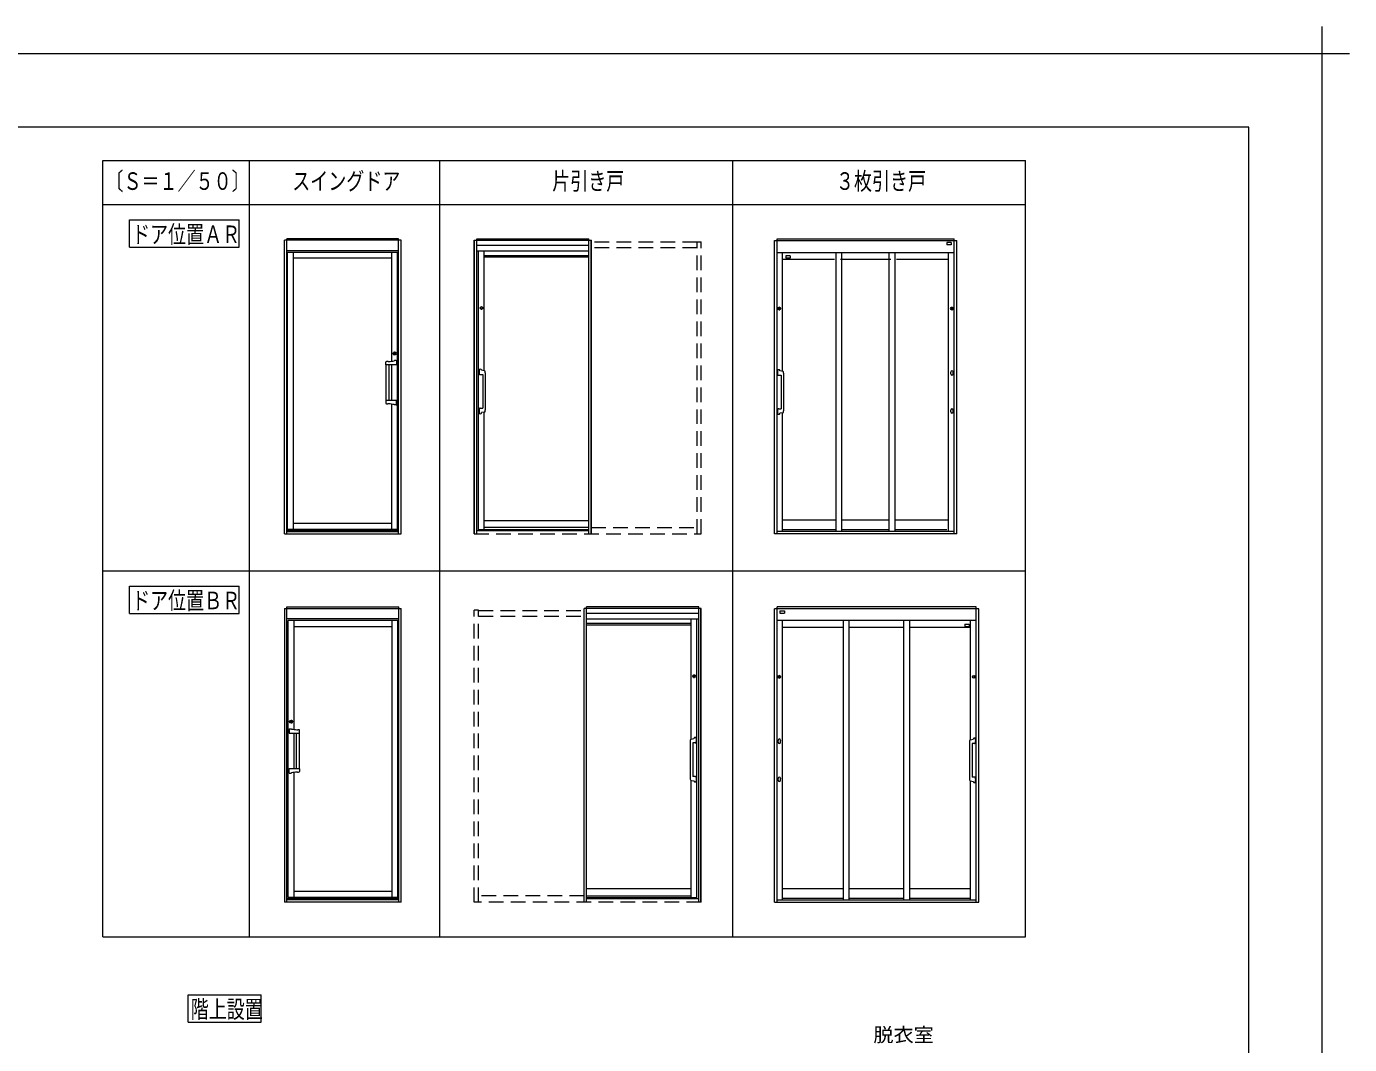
# Model space of a CAD drawing. Units: millimetres on the paper. Extents: x -305 to 305, y -152 to 152.
# Drawn here: x -57.9 to 122.7, y 13.2 to 152.3 of the extents above; entities that cross this region are included whole.
import ezdxf
from ezdxf.enums import TextEntityAlignment as Align

# ---------------------------------------------------------------- set-up
doc = ezdxf.new("R2010")
doc.units = ezdxf.units.MM
doc.linetypes.add('DASHED2', pattern=[3, 2, -1])
for name, color, linetype, lineweight in [('0-1_VIEW0001', 7, 'Continuous', 9), ('0-2_VIEW0002', 7, 'Continuous', 9), ('0-3_1図面枠', 7, 'Continuous', 9), ('0-4_図面枠', 3, 'Continuous', 9), ('0-5_DEFPOINTS', 7, 'Continuous', 9)]:
    doc.layers.add(name, color=color, linetype=linetype, lineweight=lineweight)
doc.styles.add('ＭＳ ゴシック', font='')
doc.styles.get('ＭＳ ゴシック').set_extended_font_data('MS Gothic')

# ---------------------------------------------------------------- blocks, each defined once
blk = doc.blocks.new('グループ-6')
at = {"layer": '0-3_1図面枠'}
for p, q in [((4200, 2895), (4200, 3045)), ((4275, 2970), (4125, 2970))]:
    blk.add_line(p, q, dxfattribs=at)

msp = doc.modelspace()

# ---------------------------------------------------------------- linework, layer by layer
at = {"layer": '0-1_VIEW0001'}
for p, q in [((-35.863, 16.287), (-35.863, 20.037)), ((-35.863, 20.037), (-25.863, 20.037)), ((-25.863, 16.287), (-25.863, 20.037)), ((-35.863, 16.287), (-25.863, 16.287))]:
    msp.add_line(p, q, dxfattribs=at)
at = {"layer": '0-2_VIEW0002'}
for p, q in [((-47.498, 133.928), (78.502, 133.928)), ((-47.498, 27.928), (-47.498, 133.928)), ((-27.498, 27.928), (-27.498, 133.928)), ((-1.498, 27.928), (-1.498, 133.928)), ((38.502, 27.928), (38.502, 133.928)), ((78.502, 27.928), (78.502, 133.928)), ((-47.498, 127.928), (78.502, 127.928)), ((-43.873, 122.094), (-43.873, 125.844)), ((-43.873, 125.844), (-28.873, 125.844)), ((-28.873, 122.094), (-28.873, 125.844)), ((-22.699, 82.973), (-22.699, 123.076)), ((-6.779, 123.073), (-22.699, 123.073)), ((-7.109, 123.273), (-22.369, 123.273)), ((-22.369, 82.973), (-22.369, 123.273)), ((-7.109, 82.973), (-7.109, 123.273)), ((-6.779, 82.973), (-6.779, 123.076)), ((3.222, 123.072), (19.202, 123.072)), ((3.222, 82.972), (3.222, 123.072)), ((3.252, 82.972), (3.252, 123.072)), ((3.552, 123.272), (18.872, 123.272)), ((3.552, 82.972), (3.552, 123.272)), ((18.872, 82.972), (18.872, 123.272)), ((19.172, 82.972), (19.172, 123.072)), ((19.202, 82.972), (19.202, 123.072)), ((44.191, 123.032), (69.112, 123.032)), ((44.191, 82.972), (44.191, 123.032)), ((44.561, 123.272), (68.742, 123.272)), ((44.561, 82.972), (44.561, 123.272)), ((68.742, 82.972), (68.742, 123.272)), ((69.112, 82.972), (69.112, 123.032)), ((-43.873, 122.094), (-28.873, 122.094)), ((-22.369, 121.673), (-7.109, 121.673)), ((-22.269, 83.613), (-22.269, 121.413)), ((-22.269, 121.413), (-7.269, 121.413)), ((-21.469, 83.613), (-21.469, 121.413)), ((-8.069, 121.413), (-8.069, 106.547)), ((-7.269, 83.613), (-7.269, 121.413)), ((3.552, 122.402), (18.872, 122.402)), ((3.552, 121.602), (18.872, 121.602)), ((3.812, 83.434), (3.812, 121.602)), ((4.572, 105.239), (4.572, 121.602)), ((18.852, 83.576), (18.852, 121.602)), ((44.561, 121.402), (68.742, 121.402)), ((45.321, 105.155), (45.321, 121.402)), ((52.611, 83.298), (52.611, 121.402)), ((53.411, 83.298), (53.411, 121.402)), ((59.892, 83.298), (59.892, 121.402)), ((60.692, 83.298), (60.692, 121.402)), ((67.742, 122.732), (67.742, 122.412)), ((68.342, 122.732), (67.742, 122.732)), ((68.342, 122.412), (67.742, 122.412)), ((67.981, 83.298), (67.981, 121.402)), ((68.342, 122.732), (68.342, 122.412)), ((-8.069, 120.613), (-21.469, 120.613)), ((4.572, 120.992), (18.852, 120.992)), ((4.572, 120.796), (18.852, 120.796)), ((45.321, 120.476), (52.421, 120.476)), ((45.741, 120.911), (45.741, 120.591)), ((46.341, 120.911), (45.741, 120.911)), ((46.341, 120.591), (45.741, 120.591)), ((46.341, 120.911), (46.341, 120.591)), ((53.221, 120.476), (60.081, 120.476)), ((60.881, 120.476), (67.981, 120.476)), ((44.781, 113.832), (44.781, 113.632)), ((44.941, 113.632), (44.941, 113.832)), ((68.362, 113.632), (68.362, 113.832)), ((68.522, 113.832), (68.522, 113.632)), ((-7.735, 107.782), (-7.735, 107.443)), ((-7.699, 106.628), (-7.734, 106.606)), ((-7.439, 106.628), (-7.699, 106.628)), ((-7.602, 107.782), (-7.602, 107.443)), ((-8.839, 106.401), (-8.839, 106.44)), ((-8.839, 106.034), (-8.839, 106.401)), ((-8.819, 106.028), (-8.825, 106.028)), ((-8.819, 101.198), (-8.819, 106.028)), ((-8.547, 106.495), (-8.609, 106.495)), ((-8.408, 106.028), (-8.459, 106.028)), ((-7.405, 106.028), (-8.408, 106.028)), ((-8.399, 101.198), (-8.399, 106.028)), ((-8.069, 106.028), (-8.069, 101.198)), ((-8.069, 106.028), (-8.069, 101.198)), ((4.581, 105.237), (4.195, 105.307)), ((4.707, 104.979), (4.707, 99.854)), ((45.331, 105.153), (44.945, 105.223)), ((45.457, 104.895), (45.457, 99.77)), ((68.272, 105.075), (68.272, 105.05)), ((68.272, 104.815), (68.272, 105.05)), ((68.282, 105.051), (68.282, 105.05)), ((68.612, 105.075), (68.612, 105.05)), ((68.612, 104.815), (68.612, 105.05)), ((4.037, 104.716), (4.367, 104.716)), ((4.367, 104.716), (4.367, 100.116)), ((44.787, 104.632), (45.117, 104.632)), ((45.117, 104.632), (45.117, 100.032)), ((-8.839, 101.192), (-8.839, 100.824)), ((-8.819, 101.198), (-8.825, 101.198)), ((-8.408, 101.198), (-8.459, 101.198)), ((-7.405, 101.198), (-8.408, 101.198)), ((-8.839, 100.824), (-8.839, 100.785)), ((-8.547, 100.73), (-8.609, 100.73)), ((-8.069, 100.678), (-8.069, 83.613)), ((-7.734, 100.619), (-7.699, 100.598)), ((-7.439, 100.598), (-7.699, 100.598)), ((4.037, 100.116), (4.367, 100.116)), ((4.581, 99.596), (4.195, 99.525)), ((4.572, 83.576), (4.572, 99.594)), ((44.787, 100.032), (45.117, 100.032)), ((45.331, 99.512), (44.945, 99.442)), ((45.321, 83.298), (45.321, 99.51)), ((68.272, 99.875), (68.272, 99.85)), ((68.272, 99.615), (68.272, 99.85)), ((68.282, 99.851), (68.282, 99.85)), ((68.612, 99.875), (68.612, 99.85)), ((68.612, 99.615), (68.612, 99.85)), ((-22.369, 83.417), (-7.109, 83.417)), ((-22.369, 83.287), (-7.109, 83.287)), ((-22.269, 83.613), (-7.269, 83.613)), ((-21.469, 84.413), (-8.069, 84.413)), ((3.552, 83.434), (18.872, 83.434)), ((3.812, 83.576), (18.872, 83.576)), ((4.572, 84.776), (18.852, 84.776)), ((18.852, 83.816), (4.572, 83.816)), ((68.742, 83.298), (44.561, 83.298)), ((52.611, 84.824), (45.321, 84.824)), ((52.611, 83.502), (45.321, 83.502)), ((59.892, 84.824), (53.411, 84.824)), ((59.892, 83.502), (53.411, 83.502)), ((67.981, 84.824), (60.692, 84.824)), ((67.741, 83.502), (60.692, 83.502)), ((-22.699, 82.973), (-7.109, 82.973)), ((-7.109, 82.973), (-6.779, 82.973)), ((69.112, 82.972), (44.191, 82.972)), ((-47.498, 77.928), (78.502, 77.928)), ((-43.873, 72.094), (-43.873, 75.844)), ((-43.873, 75.844), (-28.873, 75.844)), ((-28.873, 72.094), (-28.873, 75.844)), ((-22.698, 72.789), (-22.698, 32.686)), ((-22.698, 72.786), (-6.778, 72.786)), ((-22.368, 72.986), (-7.108, 72.986)), ((-22.368, 32.686), (-22.368, 72.986)), ((-7.108, 32.686), (-7.108, 72.986)), ((-6.778, 32.686), (-6.778, 72.789)), ((34.192, 72.786), (18.212, 72.786)), ((18.212, 32.686), (18.212, 72.786)), ((18.242, 32.686), (18.242, 72.786)), ((33.862, 72.986), (18.542, 72.986)), ((18.542, 32.686), (18.542, 72.986)), ((33.862, 32.686), (33.862, 72.986)), ((34.162, 32.686), (34.162, 72.786)), ((34.192, 32.686), (34.192, 72.786)), ((44.192, 32.686), (44.192, 72.746)), ((72.112, 72.746), (44.192, 72.746)), ((44.562, 32.686), (44.562, 72.986)), ((71.742, 72.986), (44.562, 72.986)), ((44.962, 72.446), (45.562, 72.446)), ((45.562, 72.446), (45.562, 72.126)), ((71.742, 32.686), (71.742, 72.986)), ((-43.873, 72.094), (-28.873, 72.094)), ((-7.108, 71.386), (-22.368, 71.386)), ((-7.208, 71.126), (-22.208, 71.126)), ((-22.208, 33.326), (-22.208, 71.126)), ((-21.408, 71.126), (-21.408, 56.261)), ((-8.008, 33.326), (-8.008, 71.126)), ((-7.208, 33.326), (-7.208, 71.126)), ((33.862, 72.116), (18.542, 72.116)), ((33.862, 71.316), (18.542, 71.316)), ((18.562, 33.29), (18.562, 71.316)), ((32.842, 70.706), (18.562, 70.706)), ((32.842, 70.51), (18.562, 70.51)), ((32.842, 54.952), (32.842, 71.316)), ((33.602, 33.148), (33.602, 71.316)), ((71.742, 71.116), (44.562, 71.116)), ((45.322, 33.012), (45.322, 71.116)), ((53.611, 33.012), (53.611, 71.116)), ((54.411, 33.012), (54.411, 71.116)), ((61.892, 33.012), (61.892, 71.116)), ((62.692, 33.012), (62.692, 71.116)), ((70.202, 70.625), (70.802, 70.625)), ((70.802, 70.625), (70.802, 70.305)), ((70.982, 54.868), (70.982, 71.116)), ((-21.408, 70.326), (-8.008, 70.326)), ((53.611, 70.19), (45.322, 70.19)), ((61.892, 70.19), (54.411, 70.19)), ((70.982, 70.19), (62.692, 70.19)), ((44.782, 63.546), (44.782, 63.346)), ((44.942, 63.346), (44.942, 63.546)), ((71.362, 63.346), (71.362, 63.546)), ((71.522, 63.546), (71.522, 63.346)), ((-22.038, 56.341), (-21.778, 56.341)), ((-21.875, 57.496), (-21.875, 57.156)), ((-21.778, 56.341), (-21.743, 56.319)), ((-21.742, 57.496), (-21.742, 57.156)), ((-20.93, 56.208), (-20.868, 56.208)), ((-20.638, 56.114), (-20.638, 56.154)), ((-20.638, 55.747), (-20.638, 56.114)), ((-22.072, 55.741), (-21.069, 55.741)), ((-21.408, 55.741), (-21.408, 50.911)), ((-21.408, 55.741), (-21.408, 50.911)), ((-21.078, 50.911), (-21.078, 55.741)), ((-21.069, 55.741), (-21.018, 55.741)), ((-20.658, 50.911), (-20.658, 55.741)), ((-20.658, 55.741), (-20.652, 55.741)), ((32.706, 54.692), (32.706, 49.567)), ((32.832, 54.95), (33.218, 55.021)), ((33.046, 54.43), (33.046, 49.83)), ((33.376, 54.43), (33.046, 54.43)), ((44.692, 54.788), (44.692, 54.763)), ((44.692, 54.528), (44.692, 54.763)), ((45.022, 54.764), (45.022, 54.763)), ((45.032, 54.788), (45.032, 54.763)), ((45.032, 54.528), (45.032, 54.763)), ((70.846, 54.608), (70.846, 49.483)), ((70.972, 54.866), (71.358, 54.937)), ((71.186, 54.346), (71.186, 49.746)), ((71.516, 54.346), (71.186, 54.346)), ((-22.072, 50.911), (-21.069, 50.911)), ((-21.069, 50.911), (-21.018, 50.911)), ((-20.658, 50.911), (-20.652, 50.911)), ((-20.638, 50.905), (-20.638, 50.537)), ((-22.038, 50.311), (-21.778, 50.311)), ((-21.743, 50.333), (-21.778, 50.311)), ((-21.408, 50.391), (-21.408, 33.326)), ((-20.93, 50.443), (-20.868, 50.443)), ((-20.638, 50.537), (-20.638, 50.498)), ((32.832, 49.309), (33.218, 49.239)), ((32.842, 33.29), (32.842, 49.307)), ((33.376, 49.83), (33.046, 49.83)), ((44.692, 49.588), (44.692, 49.563)), ((44.692, 49.328), (44.692, 49.563)), ((45.022, 49.564), (45.022, 49.563)), ((45.032, 49.588), (45.032, 49.563)), ((45.032, 49.328), (45.032, 49.563)), ((70.972, 49.225), (71.358, 49.155)), ((70.982, 33.012), (70.982, 49.224)), ((71.516, 49.746), (71.186, 49.746)), ((32.842, 34.49), (18.562, 34.49)), ((45.322, 34.538), (53.611, 34.538)), ((54.411, 34.538), (61.892, 34.538)), ((62.692, 34.538), (70.982, 34.538)), ((-22.368, 32.686), (-22.698, 32.686)), ((-7.108, 33.13), (-22.368, 33.13)), ((-7.108, 33.001), (-22.368, 33.001)), ((-6.778, 32.686), (-22.368, 32.686)), ((-7.208, 33.326), (-22.208, 33.326)), ((-8.008, 34.126), (-21.408, 34.126)), ((33.602, 33.29), (18.542, 33.29)), ((33.862, 33.148), (18.542, 33.148)), ((18.562, 33.53), (32.842, 33.53)), ((44.562, 33.012), (71.742, 33.012)), ((45.322, 33.216), (53.611, 33.216)), ((54.411, 33.216), (61.892, 33.216)), ((62.692, 33.216), (70.982, 33.216)), ((-47.498, 27.928), (78.502, 27.928))]:
    msp.add_line(p, q, dxfattribs=at)
at = {"layer": '0-2_VIEW0002', "linetype": 'DASHED2'}
for p, q in [((33.632, 122.792), (19.202, 122.792)), ((33.632, 122.012), (19.202, 122.012)), ((33.632, 122.832), (34.192, 122.832)), ((33.632, 82.972), (33.632, 122.832)), ((34.192, 82.972), (34.192, 122.832)), ((19.202, 83.832), (33.632, 83.832)), ((3.222, 82.972), (34.192, 82.972)), ((3.782, 72.546), (3.222, 72.546)), ((3.222, 32.686), (3.222, 72.546)), ((3.782, 32.686), (3.782, 72.546)), ((3.782, 72.506), (18.212, 72.506)), ((3.782, 71.726), (18.212, 71.726)), ((34.192, 32.686), (3.222, 32.686)), ((18.212, 33.546), (3.782, 33.546))]:
    msp.add_line(p, q, dxfattribs=at)
at = {"layer": '0-2_VIEW0002', "color": 5}
for p, q in [((4.112, 113.712), (4.112, 113.912)), ((4.272, 113.912), (4.272, 113.712)), ((33.142, 63.626), (33.142, 63.426)), ((33.302, 63.426), (33.302, 63.626))]:
    msp.add_line(p, q, dxfattribs=at)
at = {"layer": '0-2_VIEW0002'}
for points in [[(-7.724, 106.607), (-7.726, 106.606), (-7.73, 106.605)], [(-7.399, 106.587), (-7.41, 106.616), (-7.439, 106.628)], [(-8.459, 106.028), (-8.759, 106.028), (-8.833, 106.028)], [(-7.399, 106.587), (-7.399, 106.555), (-7.399, 106.034)], [(-8.459, 101.198), (-8.759, 101.198), (-8.833, 101.198)], [(-7.399, 100.638), (-7.399, 100.67), (-7.399, 101.192)], [(-7.724, 100.618), (-7.726, 100.619), (-7.73, 100.62)], [(-7.439, 100.598), (-7.41, 100.609), (-7.399, 100.638)], [(44.192, 32.686), (72.112, 32.686), (72.112, 72.746)], [(44.962, 72.446), (44.962, 72.126), (45.562, 72.126)], [(70.202, 70.625), (70.202, 70.305), (70.802, 70.305)], [(-22.078, 56.3), (-22.067, 56.329), (-22.038, 56.341)], [(-22.078, 56.3), (-22.078, 56.268), (-22.078, 55.747)], [(-21.753, 56.32), (-21.751, 56.319), (-21.747, 56.318)], [(-21.018, 55.741), (-20.718, 55.741), (-20.644, 55.741)], [(-22.078, 50.351), (-22.078, 50.383), (-22.078, 50.905)], [(-21.018, 50.911), (-20.718, 50.911), (-20.644, 50.911)], [(-22.038, 50.311), (-22.067, 50.323), (-22.078, 50.351)], [(-21.753, 50.332), (-21.751, 50.332), (-21.747, 50.334)]]:
    msp.add_lwpolyline(points, dxfattribs=at)
at = {"layer": '0-2_VIEW0002', "color": 5}
for centre in [(4.192, 113.812), (33.222, 63.526)]:
    msp.add_circle(centre, 0.18, dxfattribs=at)
at = {"layer": '0-2_VIEW0002'}
for centre, radius in [((44.861, 113.732), 0.18), ((68.442, 113.732), 0.18), ((-7.669, 107.613), 0.2), ((44.862, 63.446), 0.18), ((71.442, 63.446), 0.18), ((-21.808, 57.326), 0.2)]:
    msp.add_circle(centre, radius, dxfattribs=at)
at = {"layer": '0-2_VIEW0002', "color": 5}
for centre, start, end in [((4.192, 113.912), 0, 180), ((4.192, 113.712), 180, 0), ((33.222, 63.626), 0, 180), ((33.222, 63.426), 180, 0)]:
    msp.add_arc(centre, 0.08, start, end, dxfattribs=at)
at = {"layer": '0-2_VIEW0002'}
for centre, radius, start, end in [((44.861, 113.832), 0.08, 0, 180), ((68.442, 113.832), 0.08, 0, 180), ((44.861, 113.632), 0.08, 180, 0), ((68.442, 113.632), 0.08, 180, 0), ((-9.126, 113.837), 7.366, 275.12992, 280.92519), ((-7.707, 107.677), 0.125, 96.09293, 115.12696), ((-7.707, 107.548), 0.125, 244.87304, 263.90707), ((-7.715, 107.782), 0.02, 105.31237, 179.86718), ((-7.715, 107.443), 0.02, 180.13282, 254.68763), ((-7.631, 107.677), 0.125, 64.87304, 83.90707), ((-7.623, 107.782), 0.02, 0.13282, 74.68763), ((-7.623, 107.443), 0.02, 285.31237, 359.86718), ((-7.631, 107.548), 0.125, 276.09293, 295.12696), ((-8.833, 106.034), 0.006, 179.99996, 270.00004), ((-8.787, 106.435), 0.0516, 84.83041, 173.98785), ((-8.614, 104.773), 1.721, 89.84158, 95.63135), ((-8.541, 106.946), 0.452, 269.22022, 279.32637), ((-7.405, 106.034), 0.006, 269.99996, 0.00004), ((5.867, 105.086), 2, 171.77083, 188.22917), ((3.967, 105.361), 0.08, 114.4011, 171.77083), ((3.967, 104.812), 0.08, 188.22917, 245.5989), ((4.037, 105.206), 0.25, 65.5989, 114.4011), ((4.107, 105.361), 0.08, 8.22917, 65.5989), ((2.207, 105.086), 2, 6.34329, 8.22917), ((4.536, 104.991), 0.25, 58.98357, 79.65336), ((4.644, 105.171), 0.04, 13.65277, 58.98357), ((3.852, 104.979), 0.855, 0, 13.65276), ((46.617, 105.002), 2, 171.77083, 188.22917), ((44.717, 105.277), 0.08, 114.4011, 171.77083), ((44.787, 105.122), 0.25, 65.5989, 114.4011), ((44.857, 105.277), 0.08, 8.22917, 65.5989), ((42.957, 105.002), 2, 6.34329, 8.22917), ((45.286, 104.907), 0.25, 58.98357, 79.65336), ((45.394, 105.087), 0.04, 13.65277, 58.98357), ((44.602, 104.895), 0.855, 0, 13.65276), ((68.442, 105.075), 0.17, 0, 180), ((68.442, 104.815), 0.17, 180, 0), ((4.037, 104.966), 0.25, 245.5989, 270), ((44.717, 104.728), 0.08, 188.22917, 245.5989), ((44.787, 104.882), 0.25, 245.5989, 270), ((-8.833, 101.192), 0.006, 89.99996, 180.00004), ((-7.405, 101.192), 0.006, 359.99996, 90.00004), ((-8.787, 100.79), 0.0516, 186.01153, 275.16898), ((-8.614, 102.452), 1.721, 264.36865, 270.15842), ((-8.541, 100.279), 0.452, 80.67363, 90.77978), ((-9.126, 93.388), 7.366, 79.07481, 84.87008), ((5.867, 99.746), 2, 171.77083, 188.22917), ((3.967, 100.021), 0.08, 114.4011, 171.77083), ((3.967, 99.472), 0.08, 188.22917, 245.5989), ((4.037, 99.866), 0.25, 90, 114.4011), ((4.037, 99.626), 0.25, 245.5989, 294.4011), ((4.107, 99.472), 0.08, 294.4011, 351.77083), ((2.207, 99.746), 2, 351.77083, 353.65671), ((4.536, 99.842), 0.25, 280.34664, 300.56121), ((4.643, 99.661), 0.04, 300.56121, 346.28541), ((3.851, 99.854), 0.855, 346.28541, 3.59215), ((46.617, 99.662), 2, 171.77083, 188.22917), ((44.717, 99.937), 0.08, 114.4011, 171.77083), ((44.717, 99.388), 0.08, 188.22917, 245.5989), ((44.787, 99.782), 0.25, 90, 114.4011), ((44.857, 99.388), 0.08, 294.4011, 351.77083), ((42.957, 99.662), 2, 351.77083, 353.65671), ((45.286, 99.758), 0.25, 280.34664, 301.01643), ((45.394, 99.578), 0.04, 301.01643, 346.34723), ((44.602, 99.77), 0.855, 346.34724, 0), ((68.442, 99.875), 0.17, 0, 180), ((68.442, 99.615), 0.17, 180, 0), ((44.787, 99.542), 0.25, 245.5989, 294.4011), ((44.862, 63.546), 0.08, 0, 180), ((44.862, 63.346), 0.08, 180, 0), ((71.442, 63.546), 0.08, 0, 180), ((71.442, 63.346), 0.08, 180, 0), ((-21.846, 57.39), 0.125, 96.09293, 115.12696), ((-21.846, 57.261), 0.125, 244.87304, 263.90707), ((-21.854, 57.496), 0.02, 105.31237, 179.86718), ((-21.854, 57.156), 0.02, 180.13282, 254.68763), ((-21.762, 57.496), 0.02, 0.13282, 74.68763), ((-21.77, 57.39), 0.125, 64.87304, 83.90707), ((-21.762, 57.156), 0.02, 285.31237, 359.86718), ((-21.77, 57.261), 0.125, 276.09293, 295.12696), ((-20.351, 63.55), 7.366, 259.07474, 264.87), ((-20.936, 56.659), 0.452, 260.67368, 270.77983), ((-20.863, 54.487), 1.721, 84.36865, 90.15842), ((-20.69, 56.148), 0.0516, 6.01215, 95.16959), ((-22.072, 55.747), 0.006, 179.99996, 270.00004), ((-20.644, 55.747), 0.006, 269.99996, 0.00004), ((33.561, 54.692), 0.855, 166.34724, 180), ((32.769, 54.884), 0.04, 121.01643, 166.34723), ((32.877, 54.704), 0.25, 100.34664, 121.01643), ((35.206, 54.8), 2, 171.77083, 173.65671), ((33.306, 55.074), 0.08, 114.4011, 171.77083), ((33.376, 54.92), 0.25, 65.5989, 114.4011), ((33.376, 54.68), 0.25, 270, 294.4011), ((33.446, 55.074), 0.08, 8.22917, 65.5989), ((33.446, 54.525), 0.08, 294.4011, 351.77083), ((31.546, 54.8), 2, 351.77083, 8.22917), ((44.862, 54.788), 0.17, 0, 180), ((44.862, 54.528), 0.17, 180, 0), ((71.701, 54.608), 0.855, 166.34724, 180), ((70.909, 54.8), 0.04, 121.01643, 166.34723), ((71.017, 54.62), 0.25, 100.34664, 121.01643), ((73.346, 54.716), 2, 171.77083, 173.65671), ((71.446, 54.99), 0.08, 114.4011, 171.77083), ((71.516, 54.836), 0.25, 65.5989, 114.4011), ((71.516, 54.596), 0.25, 270, 294.4011), ((71.586, 54.99), 0.08, 8.22917, 65.5989), ((71.586, 54.441), 0.08, 294.4011, 351.77083), ((69.686, 54.716), 2, 351.77083, 8.22917), ((-22.072, 50.905), 0.006, 89.99996, 180.00004), ((-20.644, 50.905), 0.006, 359.99996, 90.00004), ((-20.351, 43.101), 7.366, 95.12992, 100.92519), ((-20.936, 49.992), 0.452, 89.22017, 99.32632), ((-20.863, 52.165), 1.721, 269.84158, 275.63135), ((-20.69, 50.503), 0.0516, 264.83102, 353.98847), ((33.562, 49.567), 0.855, 176.40785, 193.71459), ((32.771, 49.374), 0.04, 193.71459, 239.43879), ((32.877, 49.555), 0.25, 239.43879, 259.65336), ((35.206, 49.46), 2, 186.34329, 188.22917), ((33.306, 49.185), 0.08, 188.22917, 245.5989), ((33.376, 49.34), 0.25, 245.5989, 294.4011), ((33.376, 49.58), 0.25, 65.5989, 90), ((33.446, 49.734), 0.08, 8.22917, 65.5989), ((33.446, 49.185), 0.08, 294.4011, 351.77083), ((31.546, 49.46), 2, 351.77083, 8.22917), ((44.862, 49.588), 0.17, 0, 180), ((44.862, 49.328), 0.17, 180, 0), ((71.701, 49.483), 0.855, 180, 193.65276), ((70.909, 49.291), 0.04, 193.65277, 238.98357), ((71.017, 49.471), 0.25, 238.98357, 259.65336), ((73.346, 49.376), 2, 186.34329, 188.22917), ((71.446, 49.101), 0.08, 188.22917, 245.5989), ((71.516, 49.256), 0.25, 245.5989, 294.4011), ((71.516, 49.496), 0.25, 65.5989, 90), ((71.586, 49.65), 0.08, 8.22917, 65.5989), ((71.586, 49.101), 0.08, 294.4011, 351.77083), ((69.686, 49.376), 2, 351.77083, 8.22917)]:
    msp.add_arc(centre, radius, start, end, dxfattribs=at)
at = {"layer": '0-4_図面枠'}
msp.add_lwpolyline([(-291.017, -138.498), (108.983, -138.498), (108.983, 138.502), (-291.017, 138.502)], close=True, dxfattribs=at)
at = {"layer": '0-5_DEFPOINTS'}
for p, q in [((118.983, 148.502), (-301.017, 148.502)), ((118.983, -148.498), (118.983, 148.502))]:
    msp.add_line(p, q, dxfattribs=at)

# ---------------------------------------------------------------- block references
at = {"layer": '0-3_1図面枠', "xscale": 0.05, "yscale": 0.05}
msp.add_blockref('グループ-6', (-91.017, 0.002), dxfattribs=at)
msp.add_blockref('グループ-6', (-91.017, 0.002), dxfattribs=at)

# ---------------------------------------------------------------- texts
at = {"layer": '0-1_VIEW0001', "style": 'ＭＳ ゴシック'}
for s, height, width, p in [('階上設置', 2.405, 0.75, (-35.506, 16.138)), ('脱衣室', 1.921, 1.05, (57.717, 13.025))]:
    msp.add_text(s, height=height, dxfattribs=dict(at, width=width)).set_placement(p, align=Align.BOTTOM_LEFT)
at = {"layer": '0-2_VIEW0002', "style": 'ＭＳ ゴシック', "width": 0.75}
for s, p in [('〔Ｓ＝１／５０〕', (-47.142, 129.215)), ('スイングドア', (-21.642, 129.215)), ('片引き戸', (13.858, 129.215)), ('３枚引き戸', (52.608, 129.215)), ('ドア位置ＡＲ', (-43.516, 121.945)), ('ドア位置ＢＲ', (-43.516, 71.945))]:
    msp.add_text(s, height=2.405, dxfattribs=at).set_placement(p, align=Align.BOTTOM_LEFT)

doc.saveas('drawing.dxf')
